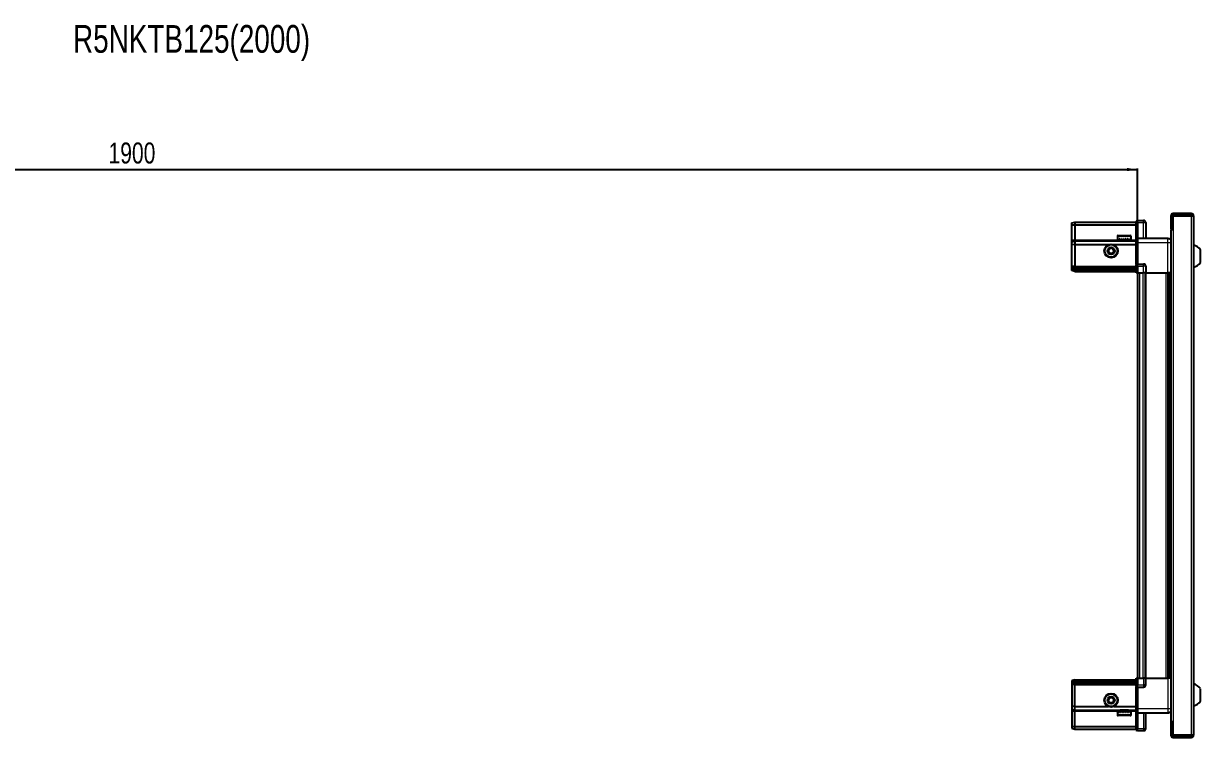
# Model space of a CAD drawing. Header units: millimetres. Extents: x 1315 to 6247, y -1323 to 1607.
# Drawn here: x 3737 to 4857, y 927 to 1607 of the extents above; entities that cross this region are included whole.
import ezdxf

# ---------------------------------------------------------------- set-up
doc = ezdxf.new("R2010")
doc.units = ezdxf.units.MM
doc.layers.add('FORMAT', color=7, linetype='Continuous')
doc.styles.add('SLDTEXTSTYLE0', font='TXT', dxfattribs={"width": 0.75})
doc.dimstyles.new('SLDDIMSTYLE0', dxfattribs={"dimtxt": 20, "dimasz": 10, "dimexe": 0, "dimexo": 0.0625, "dimgap": 5, "dimtad": 2, "dimdec": 1, "dimrnd": 1e-09, "dimzin": 12, "dimdsep": 46, "dimtxsty": 'SLDTEXTSTYLE0', "dimsah": 1, "dimcen": 0.09, "dimadec": 0, "dimazin": 3, "dimtfac": 1, "dimtofl": 0, "dimtmove": 0, "dimatfit": 3, "dimfxl": 0, "dimfrac": 2, "dimtolj": 1, "dimtzin": 12, "dimarcsym": 0})

# ---------------------------------------------------------------- blocks, each defined once
blk = doc.blocks.new('_D_5')
at = {"layer": 'FORMAT'}
for p, q in [((2897, 1369.3), (2897, 1468.8)), ((2897, 1467.8), (4797, 1467.8)), ((4797, 1369.3), (4797, 1468.8))]:
    blk.add_line(p, q, dxfattribs=at)
for points in [[(2897, 1467.8), (2907, 1466.3), (2907, 1469.4)], [(4797, 1467.8), (4787, 1469.4), (4787, 1466.3)]]:
    blk.add_solid(points, dxfattribs=at)
at = {"layer": 'FORMAT', "insert": (3817.4, 1493.6), "char_height": 20, "attachment_point": 1, "style": 'SLDTEXTSTYLE0'}
blk.add_mtext('1900', dxfattribs=at)

msp = doc.modelspace()

# ---------------------------------------------------------------- linework, layer by layer
at = {"color": 7, "linetype": 'Continuous', "lineweight": 25}
for p, q in [((4828.83, 1423.72), (4828.83, 1411.32)), ((4830.33, 1423.72), (4830.33, 1411.32)), ((4830.83, 1410.82), (4830.83, 1423.72)), ((4830.83, 1423.72), (4848.23, 1423.72)), ((4848.23, 1425.82), (4830.93, 1425.82)), ((4848.23, 1424.32), (4830.93, 1424.32)), ((4848.23, 1424.32), (4848.23, 1425.82)), ((4848.23, 1423.72), (4850.33, 1423.72)), ((4850.33, 1423.72), (4850.33, 928.92)), ((4734.33, 1417.02), (4737.33, 1417.82)), ((4734.33, 1415.17), (4734.33, 1417.02)), ((4734.33, 1415.17), (4737.33, 1415.32)), ((4734.33, 1400.82), (4734.33, 1415.17)), ((4737.33, 1417.82), (4737.33, 1415.32)), ((4737.33, 1417.82), (4795.63, 1417.82)), ((4737.33, 1415.32), (4737.33, 1400.82)), ((4737.33, 1415.32), (4795.63, 1415.32)), ((4796.49, 1419.32), (4795.63, 1418.82)), ((4796.49, 1419.32), (4795.63, 1418.82)), ((4795.63, 1418.82), (4795.63, 1417.32)), ((4795.63, 1402.52), (4795.63, 1417.32)), ((4796.83, 1419.32), (4796.49, 1419.32)), ((4796.83, 1419.32), (4796.49, 1419.32)), ((4796.83, 1419.32), (4796.83, 1419.32)), ((4796.83, 1417.32), (4796.83, 1419.32)), ((4796.83, 1419.32), (4802.83, 1419.32)), ((4796.83, 1417.32), (4796.83, 1402.52)), ((4804.83, 1417.32), (4804.83, 1402.32)), ((4734.33, 1399.02), (4734.33, 1400.82)), ((4737.33, 1400.82), (4737.33, 1399.82)), ((4777.83, 1404.22), (4777.83, 1401.32)), ((4777.83, 1401.32), (4777.86, 1401.32)), ((4777.98, 1401.82), (4777.86, 1401.82)), ((4777.86, 1401.82), (4777.86, 1401.32)), ((4777.86, 1401.32), (4777.98, 1401.32)), ((4777.98, 1401.82), (4777.98, 1401.32)), ((4777.98, 1401.32), (4778.39, 1401.32)), ((4778.73, 1401.82), (4778.39, 1401.82)), ((4778.39, 1401.82), (4778.39, 1401.32)), ((4778.39, 1401.32), (4778.73, 1401.32)), ((4778.63, 1405.02), (4790.03, 1405.02)), ((4778.73, 1401.82), (4778.73, 1401.32)), ((4778.73, 1401.32), (4779.51, 1401.32)), ((4780.03, 1401.82), (4779.51, 1401.82)), ((4779.51, 1401.82), (4779.51, 1401.32)), ((4779.51, 1401.32), (4780.03, 1401.32)), ((4779.93, 1401.32), (4779.93, 1401.22)), ((4779.93, 1401.22), (4788.73, 1401.22)), ((4780.03, 1401.82), (4780.03, 1401.32)), ((4780.03, 1401.32), (4781.09, 1401.32)), ((4780.33, 1400.82), (4781.02, 1400.34)), ((4780.33, 1400.82), (4788.33, 1400.82)), ((4781.75, 1401.82), (4781.09, 1401.82)), ((4781.09, 1401.82), (4781.09, 1401.32)), ((4781.09, 1401.32), (4781.75, 1401.32)), ((4781.75, 1401.82), (4781.75, 1401.32)), ((4781.75, 1401.32), (4782.99, 1401.32)), ((4783.72, 1401.82), (4782.99, 1401.82)), ((4782.99, 1401.82), (4782.99, 1401.32)), ((4782.99, 1401.32), (4783.42, 1401.32)), ((4783.42, 1401.82), (4783.42, 1401.32)), ((4783.72, 1401.82), (4783.72, 1401.32)), ((4783.72, 1401.32), (4785.02, 1401.32)), ((4785.75, 1401.82), (4785.02, 1401.82)), ((4785.02, 1401.82), (4785.02, 1401.32)), ((4785.29, 1401.82), (4785.29, 1401.32)), ((4785.29, 1401.32), (4785.75, 1401.32)), ((4785.75, 1401.82), (4785.75, 1401.32)), ((4785.75, 1401.32), (4786.98, 1401.32)), ((4787.64, 1401.82), (4786.98, 1401.82)), ((4786.98, 1401.82), (4786.98, 1401.32)), ((4786.98, 1401.32), (4787.64, 1401.32)), ((4787.64, 1401.82), (4787.64, 1401.32)), ((4787.64, 1401.32), (4788.69, 1401.32)), ((4787.64, 1400.34), (4788.33, 1400.82)), ((4789.21, 1401.82), (4788.69, 1401.82)), ((4788.69, 1401.82), (4788.69, 1401.32)), ((4788.69, 1401.32), (4789.21, 1401.32)), ((4788.73, 1401.22), (4788.73, 1401.32)), ((4789.21, 1401.82), (4789.21, 1401.32)), ((4789.21, 1401.32), (4789.96, 1401.32)), ((4790.29, 1401.82), (4789.96, 1401.82)), ((4789.96, 1401.82), (4789.96, 1401.32)), ((4789.96, 1401.32), (4790.29, 1401.32)), ((4790.29, 1401.82), (4790.29, 1401.32)), ((4790.29, 1401.32), (4790.69, 1401.32)), ((4790.8, 1401.82), (4790.69, 1401.82)), ((4790.69, 1401.82), (4790.69, 1401.32)), ((4790.69, 1401.32), (4790.8, 1401.32)), ((4790.8, 1401.82), (4790.8, 1401.32)), ((4790.8, 1401.32), (4790.83, 1401.32)), ((4790.83, 1401.32), (4790.83, 1404.22)), ((4795.63, 1402.32), (4795.63, 1402.52)), ((4796.83, 1402.32), (4795.63, 1402.32)), ((4795.63, 1398.32), (4795.63, 1402.32)), ((4796.83, 1402.52), (4796.83, 1402.32)), ((4796.83, 1402.32), (4796.83, 1398.32)), ((4796.83, 1402.32), (4825.83, 1402.32)), ((4828.73, 1410.82), (4828.73, 941.82)), ((4828.73, 1410.82), (4830.83, 1410.82)), ((4828.83, 1411.32), (4830.33, 1411.32)), ((4734.33, 1399.02), (4737.33, 1399.82)), ((4734.33, 1395.99), (4734.33, 1399.02)), ((4737.33, 1396.32), (4734.33, 1395.99)), ((4734.33, 1375.82), (4734.33, 1395.99)), ((4737.33, 1399.82), (4737.33, 1396.32)), ((4737.33, 1399.82), (4795.63, 1399.82)), ((4737.33, 1396.32), (4737.33, 1375.82)), ((4737.33, 1396.32), (4769.33, 1396.32)), ((4774.33, 1396.32), (4795.63, 1396.32)), ((4781.02, 1400.34), (4780.33, 1399.86)), ((4780.33, 1399.86), (4780.33, 1399.82)), ((4780.33, 1399.86), (4788.33, 1399.86)), ((4781.02, 1400.34), (4787.64, 1400.34)), ((4788.33, 1399.86), (4787.64, 1400.34)), ((4788.33, 1399.82), (4788.33, 1399.86)), ((4795.63, 1378.02), (4795.63, 1398.32)), ((4796.83, 1398.32), (4796.83, 1378.02)), ((4856.93, 1379.32), (4856.93, 1391.32)), ((4734.33, 1374.02), (4734.33, 1375.82)), ((4737.33, 1374.82), (4734.33, 1374.02)), ((4734.33, 1373.28), (4734.33, 1374.02)), ((4737.33, 1373.82), (4734.33, 1373.28)), ((4734.33, 1372.78), (4734.33, 1373.28)), ((4734.33, 1371.63), (4734.33, 1372.78)), ((4737.33, 1372.32), (4734.33, 1372.78)), ((4737.33, 1370.82), (4734.33, 1371.63)), ((4737.33, 1375.82), (4737.33, 1374.82)), ((4737.33, 1374.82), (4737.33, 1373.82)), ((4737.33, 1374.82), (4795.63, 1374.82)), ((4737.33, 1373.82), (4795.63, 1373.82)), ((4737.33, 1373.82), (4737.33, 1372.32)), ((4737.33, 1372.32), (4737.33, 1370.82)), ((4737.33, 1372.32), (4795.63, 1372.32)), ((4737.33, 1370.82), (4795.63, 1370.82)), ((4795.63, 1377.82), (4795.63, 1378.02)), ((4796.83, 1377.82), (4795.63, 1377.82)), ((4795.63, 1377.82), (4795.63, 1377.15)), ((4795.63, 1369.32), (4795.63, 1377.15)), ((4796.49, 1369.32), (4795.63, 1369.32)), ((4796.49, 1375.82), (4796.49, 1369.32)), ((4796.83, 1369.32), (4796.49, 1369.32)), ((4796.83, 1378.02), (4796.83, 1377.82)), ((4796.83, 1375.82), (4796.83, 1377.82)), ((4796.83, 1375.82), (4796.83, 1377.82)), ((4796.83, 1377.82), (4802.83, 1377.82)), ((4796.83, 1375.82), (4796.83, 1369.32)), ((4796.83, 1369.32), (4802.83, 1369.32)), ((4796.98, 1369.32), (4796.98, 983.32)), ((4804.83, 1369.32), (4802.83, 1369.32)), ((4804.18, 1369.32), (4804.18, 983.32)), ((4804.83, 1375.82), (4804.83, 1369.32)), ((4804.83, 1369.32), (4825.83, 1369.32)), ((4826.85, 983.32), (4826.85, 1369.32)), ((4826.88, 983.32), (4826.88, 1369.32)), ((4828.68, 1369.32), (4828.68, 983.32)), ((4737.33, 981.82), (4734.33, 981.02)), ((4734.33, 981.02), (4734.33, 979.87)), ((4737.33, 980.32), (4734.33, 979.87)), ((4734.33, 979.87), (4734.33, 979.37)), ((4737.33, 978.82), (4734.33, 979.37)), ((4734.33, 979.37), (4734.33, 978.63)), ((4737.33, 977.82), (4734.33, 978.63)), ((4734.33, 978.63), (4734.33, 976.82)), ((4734.33, 976.82), (4734.33, 956.66)), ((4737.33, 980.32), (4737.33, 981.82)), ((4737.33, 981.82), (4795.63, 981.82)), ((4737.33, 978.82), (4737.33, 980.32)), ((4737.33, 980.32), (4795.63, 980.32)), ((4737.33, 978.82), (4795.63, 978.82)), ((4737.33, 977.82), (4737.33, 978.82)), ((4737.33, 977.82), (4795.63, 977.82)), ((4737.33, 976.82), (4737.33, 977.82)), ((4737.33, 956.32), (4737.33, 976.82)), ((4795.63, 975.5), (4795.63, 983.32)), ((4795.63, 983.32), (4796.49, 983.32)), ((4795.63, 975.5), (4795.63, 974.82)), ((4796.83, 974.82), (4795.63, 974.82)), ((4795.63, 974.62), (4795.63, 974.82)), ((4796.49, 983.32), (4796.49, 983.32)), ((4796.49, 983.32), (4796.49, 976.82)), ((4796.83, 983.32), (4796.49, 983.32)), ((4796.83, 983.32), (4796.83, 983.32)), ((4796.83, 983.32), (4796.83, 976.82)), ((4796.83, 983.32), (4796.83, 976.82)), ((4796.83, 983.32), (4802.83, 983.32)), ((4796.83, 974.82), (4796.83, 976.82)), ((4796.83, 974.82), (4796.83, 974.62)), ((4796.83, 974.82), (4802.83, 974.82)), ((4804.83, 983.32), (4802.83, 983.32)), ((4804.83, 976.82), (4804.83, 983.32)), ((4804.83, 983.32), (4825.83, 983.32)), ((4795.63, 954.32), (4795.63, 974.62)), ((4796.83, 974.62), (4796.83, 954.32)), ((4856.93, 961.32), (4856.93, 973.32)), ((4737.33, 956.32), (4734.33, 956.66)), ((4734.33, 956.66), (4734.33, 953.63)), ((4734.33, 953.63), (4737.33, 952.82)), ((4734.33, 953.63), (4734.33, 951.82)), ((4737.33, 956.32), (4769.33, 956.32)), ((4737.33, 952.82), (4737.33, 956.32)), ((4737.33, 952.82), (4795.63, 952.82)), ((4737.33, 951.82), (4737.33, 952.82)), ((4774.33, 956.32), (4795.63, 956.32)), ((4780.33, 952.82), (4780.33, 952.79)), ((4780.33, 952.79), (4781.02, 952.31)), ((4788.33, 952.79), (4780.33, 952.79)), ((4787.64, 952.31), (4788.33, 952.79)), ((4788.33, 952.79), (4788.33, 952.82)), ((4795.63, 950.32), (4795.63, 954.32)), ((4796.83, 954.32), (4796.83, 950.32)), ((4734.33, 951.82), (4734.33, 937.48)), ((4737.33, 937.32), (4737.33, 951.82)), ((4777.83, 951.32), (4777.83, 948.42)), ((4777.85, 951.32), (4777.83, 951.32)), ((4777.85, 950.82), (4777.85, 951.32)), ((4777.94, 951.32), (4777.85, 951.32)), ((4777.85, 950.82), (4777.94, 950.82)), ((4777.94, 950.82), (4777.94, 951.32)), ((4778.32, 951.32), (4777.94, 951.32)), ((4778.32, 950.82), (4778.32, 951.32)), ((4778.63, 951.32), (4778.32, 951.32)), ((4778.32, 950.82), (4778.63, 950.82)), ((4778.63, 950.82), (4778.63, 951.32)), ((4779.37, 951.32), (4778.63, 951.32)), ((4790.03, 947.62), (4778.63, 947.62)), ((4779.37, 950.82), (4779.37, 951.32)), ((4779.88, 951.32), (4779.37, 951.32)), ((4779.37, 950.82), (4779.88, 950.82)), ((4779.88, 950.82), (4779.88, 951.32)), ((4780.92, 951.32), (4779.88, 951.32)), ((4779.93, 951.42), (4779.93, 951.32)), ((4788.73, 951.42), (4779.93, 951.42)), ((4781.02, 952.31), (4780.33, 951.82)), ((4788.33, 951.82), (4780.33, 951.82)), ((4780.92, 950.82), (4780.92, 951.32)), ((4781.57, 951.32), (4780.92, 951.32)), ((4780.92, 950.82), (4781.57, 950.82)), ((4787.64, 952.31), (4781.02, 952.31)), ((4781.57, 950.82), (4781.57, 951.32)), ((4782.79, 951.32), (4781.57, 951.32)), ((4782.79, 950.82), (4782.79, 951.32)), ((4783.29, 951.32), (4782.79, 951.32)), ((4782.79, 950.82), (4783.52, 950.82)), ((4783.29, 950.82), (4783.29, 951.32)), ((4783.52, 950.82), (4783.52, 951.32)), ((4784.82, 951.32), (4783.52, 951.32)), ((4784.82, 950.82), (4784.82, 951.32)), ((4784.82, 950.82), (4785.55, 950.82)), ((4785.16, 950.82), (4785.16, 951.32)), ((4785.55, 951.32), (4785.16, 951.32)), ((4785.55, 950.82), (4785.55, 951.32)), ((4786.8, 951.32), (4785.55, 951.32)), ((4786.8, 950.82), (4786.8, 951.32)), ((4787.46, 951.32), (4786.8, 951.32)), ((4786.8, 950.82), (4787.46, 950.82)), ((4787.46, 950.82), (4787.46, 951.32)), ((4788.54, 951.32), (4787.46, 951.32)), ((4788.33, 951.82), (4787.64, 952.31)), ((4788.54, 950.82), (4788.54, 951.32)), ((4789.07, 951.32), (4788.54, 951.32)), ((4788.54, 950.82), (4789.07, 950.82)), ((4788.73, 951.32), (4788.73, 951.42)), ((4789.07, 950.82), (4789.07, 951.32)), ((4789.86, 951.32), (4789.07, 951.32)), ((4789.86, 950.82), (4789.86, 951.32)), ((4790.21, 951.32), (4789.86, 951.32)), ((4789.86, 950.82), (4790.21, 950.82)), ((4790.21, 950.82), (4790.21, 951.32)), ((4790.64, 951.32), (4790.21, 951.32)), ((4790.64, 950.82), (4790.64, 951.32)), ((4790.78, 951.32), (4790.64, 951.32)), ((4790.64, 950.82), (4790.78, 950.82)), ((4790.78, 950.82), (4790.78, 951.32)), ((4790.83, 951.32), (4790.78, 951.32)), ((4790.83, 948.42), (4790.83, 951.32)), ((4796.83, 950.32), (4795.63, 950.32)), ((4795.63, 950.12), (4795.63, 950.32)), ((4795.63, 935.32), (4795.63, 950.12)), ((4796.83, 950.32), (4796.83, 950.12)), ((4796.83, 950.32), (4825.83, 950.32)), ((4796.83, 950.12), (4796.83, 935.32)), ((4796.83, 950.12), (4796.83, 935.32)), ((4804.83, 935.32), (4804.83, 950.32)), ((4830.83, 941.82), (4828.73, 941.82)), ((4828.83, 941.32), (4830.33, 941.32)), ((4828.83, 941.32), (4828.83, 928.92)), ((4830.33, 941.32), (4830.33, 928.92)), ((4830.83, 928.92), (4830.83, 941.82)), ((4734.33, 937.48), (4737.33, 937.32)), ((4734.33, 937.48), (4734.33, 935.63)), ((4734.33, 935.63), (4737.33, 934.82)), ((4737.33, 937.32), (4795.63, 937.32)), ((4737.33, 934.82), (4737.33, 937.32)), ((4737.33, 934.82), (4795.63, 934.82)), ((4795.63, 935.32), (4795.63, 933.82)), ((4795.63, 933.82), (4796.49, 933.32)), ((4796.83, 933.32), (4796.49, 933.32)), ((4796.83, 933.32), (4796.83, 935.32)), ((4796.83, 933.32), (4802.83, 933.32)), ((4848.23, 928.92), (4830.83, 928.92)), ((4830.93, 928.32), (4848.23, 928.32)), ((4830.93, 926.82), (4848.23, 926.82)), ((4850.33, 928.92), (4848.23, 928.92)), ((4848.23, 928.32), (4848.23, 926.82))]:
    msp.add_line(p, q, dxfattribs=at)
at = {"color": 8, "linetype": 'Continuous', "lineweight": 18}
for p, q in [((4830.33, 1423.72), (4828.83, 1423.72)), ((4830.93, 1424.32), (4830.93, 1425.82)), ((4848.23, 1423.72), (4848.23, 928.92)), ((4796.83, 1417.32), (4795.63, 1417.32)), ((4796.83, 1417.32), (4802.83, 1417.32)), ((4802.83, 1417.32), (4802.83, 1419.32)), ((4802.83, 1402.32), (4802.83, 1417.32)), ((4802.83, 1417.32), (4804.83, 1417.32)), ((4734.33, 1400.82), (4737.33, 1400.82)), ((4737.33, 1400.82), (4780.33, 1400.82)), ((4777.83, 1404.22), (4790.83, 1404.22)), ((4788.33, 1400.82), (4795.63, 1400.82)), ((4795.63, 1402.52), (4796.83, 1402.52)), ((4830.83, 1410.82), (4830.83, 941.82)), ((4796.83, 1398.32), (4795.63, 1398.32)), ((4796.83, 1398.32), (4825.83, 1398.32)), ((4825.83, 1369.32), (4825.83, 1398.32)), ((4737.33, 1375.82), (4734.33, 1375.82)), ((4737.33, 1375.82), (4795.63, 1375.82)), ((4795.63, 1378.02), (4796.83, 1378.02)), ((4796.83, 1375.82), (4796.49, 1375.82)), ((4796.83, 1375.82), (4802.83, 1375.82)), ((4798.98, 1369.32), (4798.98, 983.32)), ((4802.18, 1369.32), (4802.18, 983.32)), ((4802.83, 1375.82), (4802.83, 1377.82)), ((4802.83, 1369.32), (4802.83, 1375.82)), ((4804.83, 1375.82), (4802.83, 1375.82)), ((4804.83, 1369.32), (4804.83, 983.32)), ((4824.23, 983.32), (4824.23, 1369.32)), ((4825.64, 1369.32), (4825.64, 983.32)), ((4828.09, 983.32), (4828.09, 1369.32)), ((4737.33, 976.82), (4734.33, 976.82)), ((4737.33, 976.82), (4795.63, 976.82)), ((4796.83, 983.32), (4796.49, 983.32)), ((4796.83, 976.82), (4796.49, 976.82)), ((4796.83, 976.82), (4802.83, 976.82)), ((4802.83, 983.32), (4802.83, 976.82)), ((4804.83, 976.82), (4802.83, 976.82)), ((4802.83, 976.82), (4802.83, 974.82)), ((4825.83, 983.32), (4825.83, 954.32)), ((4796.83, 974.62), (4795.63, 974.62)), ((4796.83, 954.32), (4795.63, 954.32)), ((4796.83, 954.32), (4825.83, 954.32)), ((4734.33, 951.82), (4737.33, 951.82)), ((4737.33, 951.82), (4780.33, 951.82)), ((4790.83, 948.42), (4777.83, 948.42)), ((4788.33, 951.82), (4795.63, 951.82)), ((4796.83, 950.12), (4795.63, 950.12)), ((4802.83, 950.32), (4802.83, 935.32)), ((4796.83, 935.32), (4795.63, 935.32)), ((4796.83, 935.32), (4802.83, 935.32)), ((4802.83, 935.32), (4802.83, 933.32)), ((4802.83, 935.32), (4804.83, 935.32)), ((4830.33, 928.92), (4828.83, 928.92)), ((4830.93, 928.32), (4830.93, 926.82))]:
    msp.add_line(p, q, dxfattribs=at)
at = {"color": 7, "linetype": 'Continuous', "lineweight": 25}
for centre, radius in [((4771.83, 1390.32), 6.5), ((4771.83, 1390.32), 3.46), ((4771.83, 962.32), 6.5), ((4771.83, 962.32), 3.46)]:
    msp.add_circle(centre, radius, dxfattribs=at)
at = {"color": 8, "linetype": 'Continuous', "lineweight": 18}
for centre in [(4771.83, 1390.32), (4771.83, 962.32)]:
    msp.add_circle(centre, 5.7, dxfattribs=at)
at = {"color": 7, "linetype": 'Continuous', "lineweight": 25}
for centre, radius, start, end in [((4830.93, 1423.72), 2.1, 90, 180), ((4830.93, 1423.72), 0.6, 90, 180), ((4848.23, 1423.72), 2.1, 0, 90), ((4848.23, 1423.72), 0.6, 0, 90), ((4802.83, 1417.32), 2, 0, 90), ((4778.63, 1404.22), 0.8, 90, 180), ((4779.93, 1400.82), 0.4, 0, 90), ((4788.73, 1400.82), 0.4, 90, 180), ((4790.03, 1404.22), 0.8, 0, 90), ((4771.83, 1390.32), 2.5, 120.74103, 180.74103), ((4771.83, 1390.32), 2.5, 180.74103, 240.74103), ((4771.83, 1390.32), 2.5, 60.74103, 120.74103), ((4771.83, 1390.32), 2.5, 0.74103, 60.74103), ((4771.83, 1390.32), 2.5, 300.74103, 0.74103), ((4847.3, 1384.3), 11.91, 36.1266, 75.29965), ((4771.83, 1390.32), 2.5, 240.74103, 300.74103), ((4847.3, 1386.35), 11.91, 284.70035, 323.8734), ((4802.83, 1375.82), 2, 0, 90), ((4802.83, 976.82), 2, 270, 0), ((4847.3, 966.3), 11.91, 36.1266, 75.29965), ((4771.83, 962.32), 2.5, 95.91157, 155.91157), ((4771.83, 962.32), 2.5, 35.91157, 95.91157), ((4771.83, 962.32), 2.5, 335.91157, 35.91157), ((4771.83, 962.32), 2.5, 155.91157, 215.91157), ((4771.83, 962.32), 2.5, 215.91157, 275.91157), ((4771.83, 962.32), 2.5, 275.91157, 335.91157), ((4847.3, 968.35), 11.91, 284.70035, 323.8734), ((4778.63, 948.42), 0.8, 180, 270), ((4779.93, 951.82), 0.4, 270, 0), ((4788.73, 951.82), 0.4, 180, 270), ((4790.03, 948.42), 0.8, 270, 360), ((4802.83, 935.32), 2, 270, 0), ((4830.93, 928.92), 2.1, 180, 270), ((4830.93, 928.92), 0.6, 180, 270), ((4848.23, 928.92), 0.6, 270, 0), ((4848.23, 928.92), 2.1, 270, 0)]:
    msp.add_arc(centre, radius, start, end, dxfattribs=at)
for centre, start_param, end_param in [((4793.03, 1375.82), 0, 0.7227342), ((4793.03, 976.82), 5.5604511, 6.2831853)]:
    msp.add_ellipse(centre, major_axis=(3.46, 0), ratio=0.5773503, start_param=start_param, end_param=end_param, dxfattribs=at)
for points, knots in [([(4825.83, 1402.32), (4826.27, 1402.28), (4826.95, 1402.21), (4827.76, 1401.77), (4828.31, 1401.33), (4828.59, 1400.96), (4828.73, 1400.77)], [0, 0, 0, 0, 0.38429816, 0.59117259, 0.8024372, 1, 1, 1, 1]), ([(4769.31, 1391.73), (4769.75, 1392), (4770.58, 1392.49), (4771.41, 1392.98), (4771.79, 1393.21)], [0, 0, 0, 0, 0.53468586, 1, 1, 1, 1]), ([(4769.35, 1388.85), (4769.34, 1388.97), (4769.34, 1389.57), (4769.32, 1390.57), (4769.31, 1391.39), (4769.31, 1391.73)], [0, 0, 0, 0, 0.13312467, 0.63709944, 1, 1, 1, 1]), ([(4771.79, 1393.21), (4772.24, 1392.96), (4773.08, 1392.49), (4773.92, 1392.02), (4774.31, 1391.8)], [0, 0, 0, 0, 0.5346859, 1, 1, 1, 1]), ([(4774.31, 1391.8), (4774.31, 1391.45), (4774.32, 1390.63), (4774.34, 1389.64), (4774.34, 1389.04), (4774.35, 1388.91)], [0, 0, 0, 0, 0.3629006, 0.8668753, 1, 1, 1, 1]), ([(4771.86, 1387.44), (4771.41, 1387.69), (4770.57, 1388.16), (4769.74, 1388.63), (4769.35, 1388.85)], [0, 0, 0, 0, 0.5346859, 1, 1, 1, 1]), ([(4774.35, 1388.91), (4773.9, 1388.65), (4773.07, 1388.16), (4772.25, 1387.67), (4771.86, 1387.44)], [0, 0, 0, 0, 0.53468586, 1, 1, 1, 1]), ([(4828.68, 1369.32), (4828.64, 1369.32), (4828.42, 1369.32), (4827.7, 1369.32), (4826.74, 1369.32), (4826.09, 1369.32), (4825.83, 1369.32)], [0, 0, 0, 0, 0.0717073, 0.4209791, 0.7702508, 1, 1, 1, 1]), ([(4828.68, 983.32), (4828.64, 983.32), (4828.42, 983.32), (4827.7, 983.32), (4826.74, 983.32), (4826.09, 983.32), (4825.83, 983.32)], [0, 0, 0, 0, 0.0717073, 0.4209791, 0.7702508, 1, 1, 1, 1]), ([(4768.96, 962.03), (4769.17, 962.5), (4769.56, 963.38), (4769.95, 964.25), (4770.13, 964.66)], [0, 0, 0, 0, 0.53468586, 1, 1, 1, 1]), ([(4770.13, 964.66), (4770.48, 964.7), (4771.3, 964.78), (4772.29, 964.88), (4772.88, 964.95), (4773.01, 964.96)], [0, 0, 0, 0, 0.3629006, 0.8668753, 1, 1, 1, 1]), ([(4773.01, 964.96), (4773.31, 964.54), (4773.87, 963.76), (4774.44, 962.98), (4774.7, 962.62)], [0, 0, 0, 0, 0.5346859, 1, 1, 1, 1]), ([(4770.65, 959.69), (4770.35, 960.11), (4769.78, 960.89), (4769.22, 961.66), (4768.96, 962.03)], [0, 0, 0, 0, 0.5346859, 1, 1, 1, 1]), ([(4773.52, 959.99), (4773.4, 959.97), (4772.8, 959.91), (4771.81, 959.81), (4770.99, 959.72), (4770.65, 959.69)], [0, 0, 0, 0, 0.13312467, 0.63709944, 1, 1, 1, 1]), ([(4774.7, 962.62), (4774.49, 962.15), (4774.09, 961.27), (4773.7, 960.39), (4773.52, 959.99)], [0, 0, 0, 0, 0.5346859, 1, 1, 1, 1]), ([(4825.83, 950.32), (4826.27, 950.37), (4826.95, 950.44), (4827.76, 950.88), (4828.31, 951.32), (4828.59, 951.69), (4828.73, 951.87)], [0, 0, 0, 0, 0.3842982, 0.5911726, 0.8024372, 1, 1, 1, 1])]:
    msp.add_open_spline(points, degree=3, knots=knots, dxfattribs=at)
at = {"color": 8, "linetype": 'Continuous', "lineweight": 18}
for points in [[(4825.83, 1398.32), (4825.83, 1398.85), (4825.83, 1399.9), (4825.83, 1401.22), (4825.83, 1402.14), (4825.83, 1402.26), (4825.83, 1402.32)], [(4825.83, 954.32), (4825.83, 953.8), (4825.83, 952.75), (4825.83, 951.43), (4825.83, 950.5), (4825.83, 950.38), (4825.83, 950.32)]]:
    msp.add_open_spline(points, degree=3, dxfattribs=at)
for points in [[(4825.83, 1398.32), (4826.27, 1398.32), (4826.95, 1398.32), (4827.76, 1398.32), (4828.31, 1398.32), (4828.59, 1398.32), (4828.73, 1398.32)], [(4825.83, 954.32), (4826.27, 954.32), (4826.95, 954.32), (4827.76, 954.32), (4828.31, 954.32), (4828.59, 954.32), (4828.73, 954.32)]]:
    msp.add_open_spline(points, degree=3, knots=[0, 0, 0, 0, 0.3842982, 0.5911726, 0.8024372, 1, 1, 1, 1], dxfattribs=at)

# ---------------------------------------------------------------- texts
at = {"layer": 'FORMAT', "insert": (3783.65, 1605.53), "char_height": 26.4583, "attachment_point": 1, "style": 'SLDTEXTSTYLE0'}
msp.add_mtext('R5NKTB125(2000)', dxfattribs=at)

# ---------------------------------------------------------------- dimensions: what is measured, and where the dimension line sits
at = {"layer": 'FORMAT'}
dim = msp.add_linear_dim(base=(4796.98, 1467.82), p1=(2896.98, 1369.32), p2=(4796.98, 1369.32), angle=0, dimstyle='SLDDIMSTYLE0', dxfattribs=at)
dim.commit()
dim.dimension.update_dxf_attribs({"geometry": '_D_5', "text_midpoint": (3846.98, 1467.82), "dimtype": 160})

doc.saveas('drawing.dxf')
